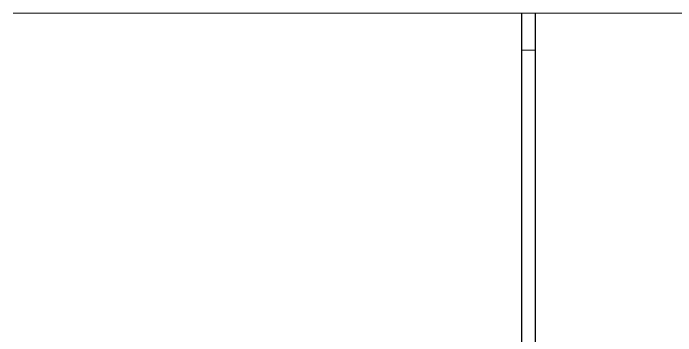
# Model space of a CAD drawing. Header units: millimetres. Extents: x -12161372 to 46643, y -9506984 to 15358.
# Drawn here: x 33447 to 34167, y 4635 to 4986 of the extents above; entities that cross this region are included whole.
import ezdxf

# ---------------------------------------------------------------- set-up
doc = ezdxf.new("R2010")
doc.units = ezdxf.units.MM
for name, color, linetype, lineweight in [('atap', 220, 'Continuous', 0), ('detail balok', 7, 'Continuous', 9), ('pondasi', 7, 'Continuous', 13)]:
    doc.layers.add(name, color=color, linetype=linetype, lineweight=lineweight)
doc.layers.add('NOITHAT', color=21, linetype='Continuous')

msp = doc.modelspace()

# ---------------------------------------------------------------- linework, layer by layer
at = {"layer": 'atap', "ltscale": 10}
msp.add_line((34014.66, 4985.56), (34044.66, 4985.56), dxfattribs=at)
at = {"layer": 'detail balok', "ltscale": 10}
msp.add_line((33446.594, 4985.56), (36934.322, 4985.56), dxfattribs=at)
at = {"layer": 'NOITHAT', "ltscale": 10}
for p, q in [((33999.66, 4165.56), (33999.66, 4985.56)), ((34014.66, 4165.56), (34014.66, 4985.56))]:
    msp.add_line(p, q, dxfattribs=at)
at = {"layer": 'pondasi', "ltscale": 10}
msp.add_lwpolyline([(33999.66, 4945.56), (34014.66, 4945.56), (34014.66, 4985.56), (33999.66, 4985.56)], close=True, dxfattribs=at)

doc.saveas('drawing.dxf')
